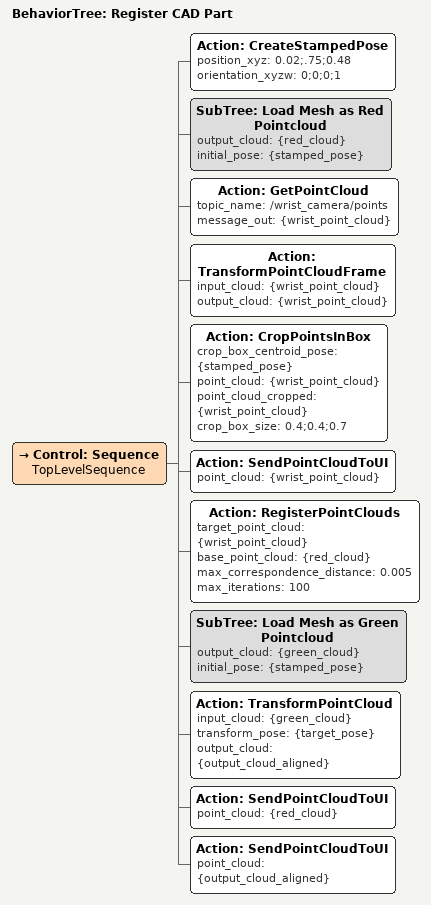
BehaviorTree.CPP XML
<root BTCPP_format="4" main_tree_to_execute="Register CAD Part">
  <BehaviorTree ID="Register CAD Part" _description="">
    <Control ID="Sequence" name="TopLevelSequence">
      <Action
        ID="CreateStampedPose"
        position_xyz="0.02;.75;0.48"
        orientation_xyzw="0;0;0;1"
      />
      <SubTree
        ID="Load Mesh as Red Pointcloud"
        output_cloud="{red_cloud}"
        initial_pose="{stamped_pose}"
      />
      <Action
        ID="GetPointCloud"
        topic_name="/wrist_camera/points"
        message_out="{wrist_point_cloud}"
      />
      <Action
        ID="TransformPointCloudFrame"
        input_cloud="{wrist_point_cloud}"
        output_cloud="{wrist_point_cloud}"
      />
      <Action
        ID="CropPointsInBox"
        crop_box_centroid_pose="{stamped_pose}"
        point_cloud="{wrist_point_cloud}"
        point_cloud_cropped="{wrist_point_cloud}"
        crop_box_size="0.4;0.4;0.7"
      />
      <Action ID="SendPointCloudToUI" point_cloud="{wrist_point_cloud}" />
      <Action
        ID="RegisterPointClouds"
        target_point_cloud="{wrist_point_cloud}"
        base_point_cloud="{red_cloud}"
        max_correspondence_distance="0.005"
        max_iterations="100"
      />
      <SubTree
        ID="Load Mesh as Green Pointcloud"
        output_cloud="{green_cloud}"
        initial_pose="{stamped_pose}"
      />
      <Action
        ID="TransformPointCloud"
        input_cloud="{green_cloud}"
        transform_pose="{target_pose}"
        output_cloud="{output_cloud_aligned}"
      />
      <Action ID="SendPointCloudToUI" point_cloud="{red_cloud}" />
      <Action ID="SendPointCloudToUI" point_cloud="{output_cloud_aligned}" />
    </Control>
  </BehaviorTree>
</root>
